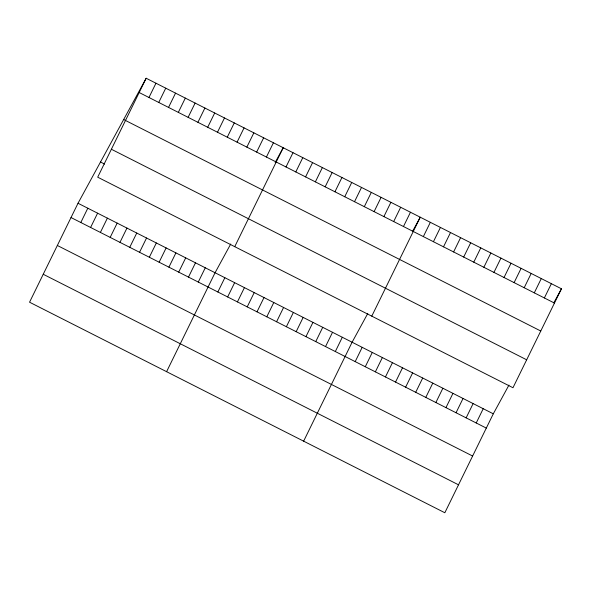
<?xml version="1.0" encoding="UTF-8"?>
<svg xmlns="http://www.w3.org/2000/svg" width="591" height="591" viewBox="0 0 591 591"><rect width="100%" height="100%" fill="white"/><g stroke="black" fill="none" stroke-linecap="round" stroke-linejoin="round"><path stroke-width="0.89" d="M146.169 78.248L97.7 177.189L512.981 387.74L561.45 288.792L146.169 78.248L78.019 203.26L29.55 302.208L444.831 512.752L493.3 413.811L508.962 385.081M80.812 222.504L87.808 208.224M148.962 97.493L155.958 83.213M90.6 227.469L97.596 213.188M158.75 102.45L165.746 88.177M100.389 232.433L107.385 218.153M168.538 107.414L175.534 93.134M110.177 237.397L117.173 223.117M178.327 112.379L185.323 98.099M119.973 242.354L126.962 228.074M188.115 117.343L195.111 103.063M129.761 247.319L136.757 233.039M197.911 122.307L204.9 108.027M139.55 252.283L146.546 238.003M207.7 127.264L214.696 112.984M149.338 257.248L156.334 242.967M217.488 132.229L224.484 117.949M159.127 262.212L166.123 247.932M227.276 137.193L234.272 122.913M168.915 267.169L175.911 252.889M237.065 142.158L244.061 127.878M178.704 272.133L185.7 257.853M246.853 147.122L253.849 132.842M188.492 277.098L195.488 262.818M256.642 152.079L263.638 137.799M198.28 282.062L205.276 267.782M266.43 157.043L273.426 142.763M166.596 371.687L215.065 272.747L230.726 244.009M234.738 246.669L283.215 147.728L275.184 162.459M217.857 291.984L224.853 277.704M286.007 166.972L293.003 152.692M227.646 296.948L234.642 282.668M295.796 171.937L302.791 157.657M237.434 301.912L244.43 287.632M305.584 176.894L312.58 162.614M247.223 306.877L254.219 292.597M315.372 181.858L322.368 167.578M257.011 311.834L264.007 297.561M325.161 186.822L332.157 172.542M266.8 316.798L273.796 302.518M334.949 191.787L341.945 177.507M276.588 321.763L283.584 307.483M344.738 196.751L351.734 182.471M286.376 326.727L293.372 312.447M354.526 201.708L361.522 187.428M296.165 331.691L303.161 317.411M364.315 206.673L371.311 192.393M305.953 336.648L312.949 322.368M374.103 211.637L381.099 197.357M315.742 341.613L322.738 327.333M383.891 216.601L390.887 202.321M325.53 346.577L332.526 332.297M393.68 221.566L400.676 207.286M335.319 351.542L342.315 337.262M403.468 226.523L410.464 212.243M303.634 441.167L352.103 342.226L367.765 313.496M371.783 316.148L420.253 217.207L412.621 231.207M355.198 361.618L362.194 347.338M423.348 236.599L430.344 222.319M365.282 366.73L372.278 352.45M433.432 241.712L440.428 227.432M375.366 371.842L382.362 357.562M443.516 246.831L450.512 232.551M385.45 376.955L392.446 362.675M453.6 251.943L460.596 237.663M395.534 382.067L402.53 367.787M463.684 257.055L470.68 242.775M405.625 387.186L412.621 372.906M473.775 262.168L480.764 247.888M415.709 392.298L422.705 378.018M483.859 267.28L490.855 253M425.793 397.411L432.789 383.131M493.943 272.392L500.939 258.112M435.877 402.523L442.873 388.243M504.027 277.511L511.023 263.231M445.961 407.635L452.957 393.355M514.111 282.624L521.107 268.344M456.053 412.747L463.041 398.467M524.195 287.736L531.191 273.456M466.136 417.859L473.132 403.579M534.286 292.848L541.282 278.568M476.22 422.979L483.216 408.699M544.37 297.96L551.366 283.68M553.819 302.791L561.45 288.792M139.173 92.528L554.454 303.072M123.682 119.5L125.314 120.328M125.491 120.468L540.765 331.012M111.389 149.25L526.662 359.801M100.514 162.008L104.592 164.076M78.019 203.26L493.3 413.811M71.023 217.54L486.304 428.091M57.342 245.479L472.615 456.03M43.239 274.268L458.513 484.812"/></g></svg>
